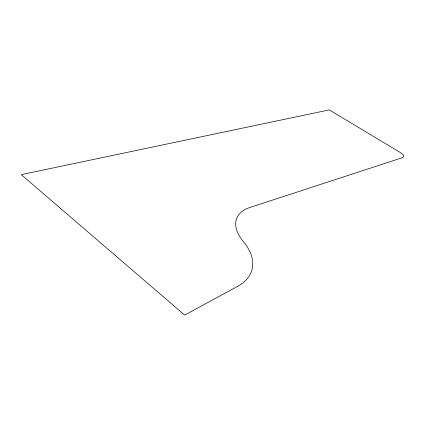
<?xml version="1.0" encoding="UTF-8"?>
<svg xmlns="http://www.w3.org/2000/svg" width="425" height="425" viewBox="0 0 425 425"><rect width="100%" height="100%" fill="white"/><g stroke="black" fill="none" stroke-linecap="round" stroke-linejoin="round"><path stroke-width="0.64" d="M237.708 286.328L184.663 315.095L21.25 174.638L329.274 109.905L400.323 152.538A7.198 2.789 23 0 1 402.65 157.606L249.629 207.57A50.703 27.242 21.1 0 0 242.51 240.502L244.269 242.707A63.984 37.83 16.2 0 1 237.708 286.328"/></g></svg>
